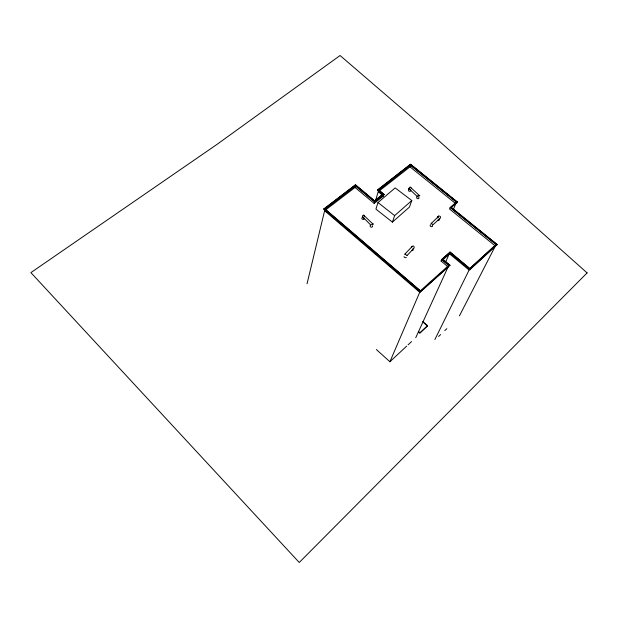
<?xml version="1.0" encoding="UTF-8"?>
<svg xmlns="http://www.w3.org/2000/svg" width="618" height="618" viewBox="0 0 618 618"><rect width="100%" height="100%" fill="white"/><g stroke="black" fill="none" stroke-linecap="round" stroke-linejoin="round"><path stroke-width="0.93" d="M437.969 217.134C438.672 215.697 438.216 216.733 437.961 216.794C439.243 214.979 441.878 216.779 439.807 218.556L433.125 224.651L431.225 223.515L438.502 216.416L438.054 216.833M438.054 216.794L438.479 216.2L438.131 216.462M407.03 255.558L413.512 248.683C415.118 247.586 413.612 244.782 412.067 246.528L404.836 254.176L406.968 255.342M362.874 217.212L362.619 215.612L363.492 215.01L373.187 224.288L370.599 224.859L362.581 216.794L362.341 217.204M362.303 216.833L362.797 217.289L362.604 216.833M362.789 217.219L362.372 217.088M362.681 217.165L362.534 217.173M437.76 217.945L437.822 217.544M409.286 188.691L409.023 189.108L409.572 189.178M409.224 189.324L409.317 187.555L410.128 186.984L419.769 195.836L417.189 196.431L408.985 188.714M408.992 188.737L409.294 189.123M409.054 188.992L409.147 189.147M450.182 253.086L469.95 269.618L450.182 253.086L442.944 259.49L450.004 265.369L420.449 291.897L323.817 209.069L355.443 184.828L374.562 200.896L355.443 184.828M307.046 283.762L325.029 209.008L355.497 185.74L374.67 201.692L374.153 203.376L355.026 187.455L355.497 185.74M411.982 246.42L411.58 246.899L411.974 246.273M411.418 247.71L411.858 246.397L411.627 246.968M374.562 200.896L382.82 194.392L377.621 189.927L410.491 164.264L457.583 202.248L410.491 164.264M375.412 200.85L378.772 190.004L384.01 194.33L383.477 196.022L374.153 203.376M377.992 202.549L375.922 209.131L392.391 222.117L409.433 207.1L411.804 200.549L395.157 187.903L377.992 202.549L394.632 215.612L392.391 222.117M438.054 216.702L438.486 216.246M438.007 216.756L438.309 216.269M382.82 194.392L377.621 189.927M378.996 191.109L409.997 166.86L410.584 165.145L456.524 202.032L453.164 209.896M451.31 207.555L497.258 244.643L451.31 207.555L457.644 202.109M376.347 349.525L389.912 361.731L419.73 292.26L448.096 266.883L441.059 261.012L441.77 259.421L450.058 252.09L469.811 268.598L450.058 252.09M410.584 165.145L378.726 190.143L383.971 194.469L374.632 201.831L355.458 185.887L324.998 209.147L420.34 290.839L325.029 209.008M420.449 291.897L323.847 208.923M450.004 265.369L442.944 259.49M445.423 262.418L449.34 253.689L469.101 270.043L434.871 339.545M415.744 337.706L448.822 265.3L441.77 259.421M418.448 331.781L419.869 333.017L427.563 325.748L422.704 321.538M419.869 333.017L427.563 325.748M459.429 315.868L496.184 244.442L450.236 207.347L449.541 208.992L495.366 246.034L469.101 270.043M411.951 246.652L411.65 246.86M438.579 336.493L440.649 334.531M444.782 330.622L446.845 328.66M389.912 361.731L406.667 346.15M408.065 344.844L411.549 341.599M469.873 268.467L496.184 244.442M469.811 268.598L496.115 244.573L450.174 207.478L456.524 202.032M469.95 269.618L497.328 244.512M420.34 290.839L448.822 265.3M450.004 252.221L441.708 259.552L448.761 265.431M441.059 261.012L449.34 253.689M442.89 259.622L450.128 253.226M394.632 215.612L411.804 200.549M413.512 248.683L412.438 249.232M374.608 200.757L382.866 194.253M374.67 201.692L384.01 194.33M377.583 190.066L410.445 164.411M323.817 209.069L355.404 184.967M325.385 210.112L355.026 187.455M439.807 218.556L439.097 218.988M417.575 195.767L417.189 196.431M404.836 254.176L405.532 254.315M364.249 218.177L363.175 217.938M410.831 190.081L409.827 189.819M431.055 223.198L431.735 223.43M418.602 195.427L419.73 195.466M372.453 223.755L373.202 223.878M409.417 189.147L409.433 188.822M410.53 165.292L456.463 202.171M409.997 166.86L455.814 203.685M378.247 191.704L383.477 196.022M324.62 210.699L419.73 292.26M423.307 322.349L427.463 325.956M418.548 331.572L419.962 332.808M364.048 215.35L364.62 216.454M410.646 187.331L411.055 188.003M410.738 190.769A1.205 0.919 18.8 0 1 409.023 191.14A1.205 0.919 18.8 0 1 408.745 189.633M418.602 197.181A1.213 0.927 19.5 0 1 418.494 198.617A1.213 0.927 19.5 0 1 416.733 198.038A1.213 0.927 19.5 0 1 417.459 196.802M413.118 250.074A1.259 1.004 21 0 1 411.997 250.36M406.281 257.335A1.267 1.02 20.8 0 1 405.153 257.629M404.551 257.366A1.267 1.02 20.8 0 1 404.041 256.624M439.529 219.05A1.228 0.95 21.4 0 1 437.969 220.093M432.337 225.23A1.236 0.958 21.3 0 1 432.013 226.621A1.236 0.958 21.3 0 1 430.306 225.995A1.236 0.958 21.3 0 1 430.924 224.713M364.296 218.579A1.244 0.981 16.5 0 1 363.276 219.452A1.244 0.981 16.5 0 1 361.916 218.656A1.244 0.981 16.5 0 1 362.472 217.513M372.399 225.779A1.244 0.989 17.3 0 1 372.036 227.061A1.244 0.989 17.3 0 1 370.391 226.706A1.244 0.989 17.3 0 1 370.468 225.354M587.1 272.901L299.251 562.48L30.9 272.615L216.779 144.542L340.078 55.52L429.309 132.267L587.1 272.901"/></g></svg>
